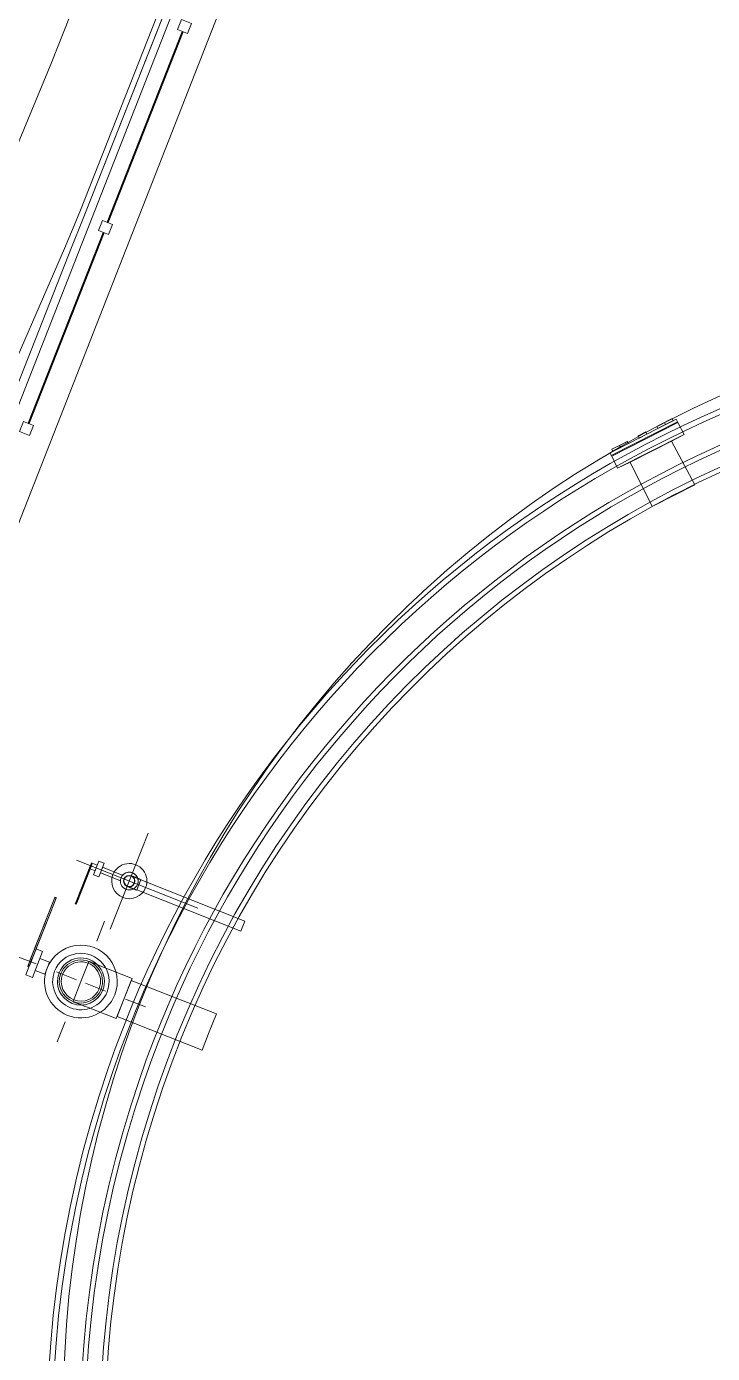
# Model space of a CAD drawing. Header units: metres. Extents: x -207 to 292, y -187 to 169.
# Drawn here: x -39.18 to -36, y -5.77 to 0.38 of the extents above; entities that cross this region are included whole.
import ezdxf

# ---------------------------------------------------------------- set-up
doc = ezdxf.new("R2010")
doc.units = ezdxf.units.M
doc.linetypes.add('Dash', pattern=[0.006, 0.003, -0.003])
for name, color, linetype, lineweight in [('A-GLAZ-CWMG', 7, 'Continuous', 9), ('C-TOPO', 7, 'Continuous', 9), ('C-TOPO-MINR', 7, 'Continuous', 9), ('CERCO INTERIOR', 7, 'Continuous', 9), ('EQUIPOS PIS', 7, 'Continuous', 9), ('P-SANR-FIXT', 7, 'Continuous', 9), ('P-SANR-FIXT-HDLN', 7, 'Dash', 9)]:
    doc.layers.add(name, color=color, linetype=linetype, lineweight=lineweight)
doc.layers.add('PR10-ARQ-PL-001-Emplazamiento-C-1_dwg', color=7, linetype='Continuous', lineweight=9, true_color=0x767676)

# ---------------------------------------------------------------- blocks, each defined once
blk = doc.blocks.new('M_Estanque-Terraza - M_Estanque-Terraza-2331352-PLANTA EMPLAZAMIENTO ACTUALIZADO')
at = {"layer": 'P-SANR-FIXT'}
for p, q in [((3.6169, -3.2808), (3.4623, -3.4409)), ((3.6169, -3.2808), (3.4623, -3.4409)), ((3.5412, -3.3623), (3.6169, -3.2808)), ((3.7793, -3.4431), (3.6169, -3.2808)), ((3.4623, -3.4409), (3.5412, -3.3623)), ((3.4623, -3.4409), (3.6302, -3.5975)), ((3.8256, -3.3968), (3.5855, -3.6454)), ((3.8256, -3.3968), (3.5855, -3.6454)), ((3.8698, -3.441), (3.6313, -3.688)), ((3.8698, -3.441), (3.6313, -3.688)), ((3.8256, -3.3968), (3.7793, -3.4431)), ((3.8698, -3.441), (3.8256, -3.3968)), ((3.7793, -3.4431), (3.6302, -3.5975)), ((3.7793, -3.4431), (3.6302, -3.5975)), ((3.634, -3.6906), (3.8725, -3.4436)), ((3.634, -3.6906), (3.8725, -3.4436)), ((3.8817, -3.4528), (3.6435, -3.6994)), ((3.8817, -3.4528), (3.6435, -3.6994)), ((3.8394, -3.4966), (3.8157, -3.5211)), ((3.8394, -3.4966), (3.8157, -3.5211)), ((3.8435, -3.4924), (3.8198, -3.5169)), ((3.8435, -3.4924), (3.8198, -3.5169)), ((3.8277, -3.5246), (3.8514, -3.5)), ((3.8277, -3.5246), (3.8514, -3.5)), ((3.8573, -3.478), (3.8434, -3.4924)), ((3.8434, -3.4924), (3.8514, -3.5)), ((3.8514, -3.5), (3.8435, -3.4924)), ((3.8514, -3.5), (3.8435, -3.4924)), ((3.8514, -3.5), (3.8653, -3.4857)), ((3.8712, -3.4636), (3.8573, -3.478)), ((3.8653, -3.4857), (3.8792, -3.4713)), ((3.8792, -3.4713), (3.8712, -3.4636)), ((3.8817, -3.4528), (3.8725, -3.4436)), ((3.7765, -3.5618), (3.7487, -3.5905)), ((3.7765, -3.5618), (3.7487, -3.5905)), ((3.7765, -3.5618), (3.7487, -3.5905)), ((3.7765, -3.5618), (3.7487, -3.5905)), ((3.7844, -3.5694), (3.7765, -3.5618)), ((3.7844, -3.5694), (3.7765, -3.5618)), ((3.8157, -3.5211), (3.8236, -3.5288)), ((3.8157, -3.5211), (3.8236, -3.5288)), ((3.8236, -3.5288), (3.8473, -3.5042)), ((3.8236, -3.5288), (3.8473, -3.5042)), ((3.6302, -3.5975), (3.5855, -3.6454)), ((3.7487, -3.5905), (3.7566, -3.5982)), ((3.7487, -3.5905), (3.7566, -3.5982)), ((3.7566, -3.5982), (3.7844, -3.5694)), ((3.7566, -3.5982), (3.7844, -3.5694)), ((3.7566, -3.5982), (3.7844, -3.5694)), ((3.7566, -3.5982), (3.7844, -3.5694)), ((3.5855, -3.6454), (3.6313, -3.688)), ((3.6678, -3.6743), (3.6539, -3.6887)), ((3.6618, -3.6963), (3.6757, -3.6819)), ((3.6817, -3.6599), (3.6678, -3.6743)), ((3.6757, -3.6819), (3.6896, -3.6675)), ((3.7054, -3.6354), (3.6817, -3.6599)), ((3.7054, -3.6354), (3.6817, -3.6599)), ((3.6896, -3.6675), (3.6817, -3.6599)), ((3.6817, -3.6599), (3.6896, -3.6676)), ((3.6817, -3.6599), (3.6896, -3.6676)), ((3.7095, -3.6311), (3.6857, -3.6557)), ((3.7095, -3.6311), (3.6857, -3.6557)), ((3.6896, -3.6676), (3.7133, -3.643)), ((3.6896, -3.6676), (3.7133, -3.643)), ((3.6937, -3.6634), (3.7174, -3.6388)), ((3.6937, -3.6634), (3.7174, -3.6388)), ((3.7174, -3.6388), (3.7095, -3.6311)), ((3.7174, -3.6388), (3.7095, -3.6311)), ((3.634, -3.6906), (3.6435, -3.6994)), ((3.6539, -3.6887), (3.6618, -3.6963))]:
    blk.add_line(p, q, dxfattribs=at)
for radius, start, end in [(5.1516, 0, 180), (5.1516, 0, 180), (5.1266, 360, 180), (5.1266, 360, 180), (4.9983, 360, 180), (4.9755, 360, 180), (4.9059, 0, 180), (4.8832, 0, 180), (4.9059, 180, 0), (4.8832, 180, 0), (5.1516, 223.86377, 0), (5.1516, 223.86377, 0), (5.1266, 223.88055, 0), (5.1266, 223.88055, 0), (4.9983, 223.96935, 0), (4.9755, 223.98556, 360)]:
    blk.add_arc((0, 0), radius, start, end, dxfattribs=at)
blk = doc.blocks.new('Circular Mullion - 5mm-2127248-PLANTA EMPLAZAMIENTO ACTUALIZADO')
at = {"layer": 'A-GLAZ-CWMG'}
for p, q in [((-107.6478, -45.3968), (-107.9974, -46.2801)), ((-107.6455, -45.3977), (-107.9951, -46.281)), ((-107.9951, -46.281), (-107.6455, -45.3977)), ((-107.9927, -46.2819), (-107.6432, -45.3986)), ((-107.6455, -45.3977), (-107.6478, -45.3968)), ((-107.6432, -45.3986), (-107.6455, -45.3977)), ((-107.9974, -46.2801), (-107.9951, -46.281)), ((-107.9951, -46.281), (-107.9927, -46.2819))]:
    blk.add_line(p, q, dxfattribs=at)
blk = doc.blocks.new('Rectangular Mullion - 50 x 50 mm-2128568-PLANTA EMPLAZAMIENTO ACTUALIZADO')
at = {"layer": 'A-GLAZ-CWMG'}
for p, q in [((0.025, 0.025), (-0.025, 0.025)), ((-0.025, 0.025), (-0.025, -0.025)), ((0.025, -0.025), (0.025, 0.025)), ((-0.025, -0.025), (0.025, -0.025))]:
    blk.add_line(p, q, dxfattribs=at)
blk = doc.blocks.new('Rectangular Mullion - 50 x 50 mm-2128569-PLANTA EMPLAZAMIENTO ACTUALIZADO')
at = {"layer": 'A-GLAZ-CWMG'}
for p, q in [((-0.025, -0.025), (-0.025, 0.025)), ((-0.025, 0.025), (0.025, 0.025)), ((0.025, 0.025), (0.025, -0.025)), ((0.025, -0.025), (-0.025, -0.025))]:
    blk.add_line(p, q, dxfattribs=at)
blk = doc.blocks.new('M_Tuberia Alimentación-01 - M_Tuberia Alimentación-01-2152466-PLANTA EMPLAZAMIENTO ACTUALIZADO')
at = {"layer": 'P-SANR-FIXT'}
for p, q in [((-0.2485, 0.3201), (-0.2551, 0.3201)), ((-0.2551, 0.3201), (-0.2551, 0.2959)), ((-0.2551, 0.0118), (-0.2551, 0.3169)), ((-0.2485, 0.3169), (-0.2551, 0.3169)), ((-0.2485, 0.2959), (-0.2485, 0.3201)), ((-0.2485, 0.3169), (-0.2485, 0.0118)), ((-0.2551, 0.2959), (-0.2551, -0.0196)), ((-0.2485, -0.0196), (-0.2485, 0.2959)), ((-0.2162, 0.0647), (-0.2485, 0.0647)), ((-0.2485, 0), (-0.2485, 0.0647)), ((-0.2162, 0.0647), (-0.2162, 0)), ((0.2154, 0.1), (0.1059, 0.1)), ((0.2154, 0), (0.2154, 0.1)), ((0.6388, 0.09), (0.2154, 0.09)), ((0.2154, 0), (0.2154, 0.09)), ((0.6388, 0.09), (0.6388, 0)), ((-0.2551, 0.0118), (-0.2551, -0.025)), ((-0.2551, 0.0118), (-0.2485, 0.0118)), ((-0.2485, -0.025), (-0.2485, 0.0118)), ((-0.2485, -0.0647), (-0.2485, 0)), ((-0.1681, 0.0296), (-0.2162, 0.0296)), ((-0.2162, 0), (-0.2162, 0.0296)), ((-0.2162, 0), (-0.2162, -0.0647)), ((-0.1681, 0.0296), (-0.1681, 0)), ((-0.1681, 0), (-0.1681, -0.0296)), ((0.2154, -0.1), (0.2154, 0)), ((0.2154, -0.09), (0.2154, 0)), ((0.6388, 0), (0.6388, -0.09)), ((-0.2551, -0.0196), (-0.2485, -0.0196)), ((-0.2551, -0.025), (-0.2485, -0.025)), ((-0.2162, -0.0296), (-0.2162, 0)), ((-0.2162, -0.0296), (-0.1681, -0.0296)), ((-0.2485, -0.0647), (-0.2162, -0.0647)), ((0.1059, -0.1), (0.2154, -0.1)), ((0.2154, -0.09), (0.6388, -0.09))]:
    blk.add_line(p, q, dxfattribs=at)
at = {"layer": 'P-SANR-FIXT', "flags": 128}
for points in [[(0.1059, 0.1), (0.1017, 0.1), (0.0974, 0.1), (0.0932, 0.1), (0.089, 0.1), (0.0849, 0.1), (0.0807, 0.1), (0.0766, 0.1), (0.0726, 0.1), (0.0686, 0.1), (0.0647, 0.1), (0.0608, 0.1), (0.057, 0.1), (0.0533, 0.1), (0.0496, 0.1), (0.0461, 0.1), (0.0427, 0.1), (0.0393, 0.1), (0.0361, 0.1), (0.0329, 0.1), (0.0299, 0.1), (0.027, 0.1), (0.0243, 0.1), (0.0216, 0.1), (0.0191, 0.1), (0.0168, 0.1), (0.0146, 0.1), (0.0125, 0.1), (0.0106, 0.1), (0.0088, 0.1), (0.0072, 0.1), (0.0057, 0.1), (0.0044, 0.1), (0.0033, 0.1), (0.0023, 0.1), (0.0015, 0.1), (0.0009, 0.1), (0.0004, 0.1), (0.0001, 0.1), (0, 0.1)], [(0, -0.1), (0.0001, -0.1), (0.0003, -0.1), (0.0008, -0.1), (0.0014, -0.1), (0.0021, -0.1), (0.003, -0.1), (0.0041, -0.1), (0.0054, -0.1), (0.0068, -0.1), (0.0084, -0.1), (0.0101, -0.1), (0.012, -0.1), (0.014, -0.1), (0.0162, -0.1), (0.0185, -0.1), (0.021, -0.1), (0.0236, -0.1), (0.0263, -0.1), (0.0291, -0.1), (0.0321, -0.1), (0.0352, -0.1), (0.0384, -0.1), (0.0417, -0.1), (0.0452, -0.1), (0.0487, -0.1), (0.0523, -0.1), (0.056, -0.1), (0.0598, -0.1), (0.0636, -0.1), (0.0675, -0.1), (0.0715, -0.1), (0.0755, -0.1), (0.0796, -0.1), (0.0837, -0.1), (0.0879, -0.1), (0.0921, -0.1), (0.0963, -0.1), (0.1005, -0.1), (0.1047, -0.1), (0.1059, -0.1)]]:
    blk.add_lwpolyline(points, dxfattribs=at)
at = {"layer": 'P-SANR-FIXT'}
for radius, start, end in [(0.1685, 360, 180), (0.1685, 360, 180), (0.1685, 360, 180), (0.1685, 360, 180), (0.1685, 360, 180), (0.1685, 360, 180), (0.1308, 0, 180), (0.1308, 360, 180), (0.1308, 360, 180), (0.1308, 360, 180), (0.109, 360, 180), (0.109, 360, 180), (0.109, 360, 180), (0.109, 360, 180), (0.1, 0, 180), (0.091, 0, 180), (0.091, 0, 180), (0.091, 0, 180), (0.091, 0, 180), (0.1685, 180, 360), (0.1685, 180, 360), (0.1685, 180, 360), (0.1685, 180, 360), (0.1685, 180, 360), (0.1685, 180, 360), (0.1308, 180, 0), (0.1308, 180, 360), (0.1308, 180, 360), (0.1308, 180, 360), (0.109, 180, 360), (0.109, 180, 360), (0.109, 180, 360), (0.109, 180, 360), (0.1, 180, 0), (0.091, 180, 0), (0.091, 180, 0), (0.091, 180, 0), (0.091, 180, 0)]:
    blk.add_arc((0, 0), radius, start, end, dxfattribs=at)
at = {"layer": 'P-SANR-FIXT-HDLN'}
for p, q in [((0, 0), (0, 0.301)), ((-0.3222, 0), (0, 0)), ((0.3222, 0), (0, 0)), ((0, 0), (0, -0.301))]:
    blk.add_line(p, q, dxfattribs=at)
blk = doc.blocks.new('M_Tuberia Alimentación-02 - M_Tuberia Alimentación-02-2167664-PLANTA EMPLAZAMIENTO ACTUALIZADO')
at = {"layer": 'P-SANR-FIXT'}
for p, q in [((0, 0), (0, 0.239)), ((-0.2622, 0), (0.3415, 0)), ((-0.1897, 0.0139), (-0.1934, 0.0139)), ((-0.1934, 0.0139), (-0.1934, 0)), ((-0.1934, 0.0065), (-0.1934, -0.1828)), ((-0.1897, 0.0065), (-0.1934, 0.0065)), ((-0.1897, 0), (-0.1897, 0.0139)), ((-0.165, 0.0139), (-0.1897, 0.0139)), ((-0.1897, 0.0139), (-0.1897, 0)), ((-0.1897, -0.1828), (-0.1897, 0.0065)), ((-0.1897, 0), (-0.1897, -0.0139)), ((-0.1384, 0.0338), (-0.165, 0.0338)), ((-0.165, 0), (-0.165, 0.0338)), ((-0.165, 0), (-0.165, 0.0139)), ((-0.165, -0.0139), (-0.165, 0)), ((-0.165, -0.0338), (-0.165, 0)), ((-0.1384, 0), (-0.1384, 0.0338)), ((-0.0411, 0.0139), (-0.1384, 0.0139)), ((-0.1384, 0), (-0.1384, 0.0139)), ((-0.1384, -0.0338), (-0.1384, 0)), ((-0.1384, -0.0139), (-0.1384, 0)), ((-0.0411, 0), (-0.0411, 0.0139)), ((-0.0411, -0.0139), (-0.0411, 0)), ((0, 0), (0, -0.239)), ((0.0474, 0.0264), (0.0421, 0.0264)), ((0.0474, 0), (0.0474, 0.0264)), ((0.5661, 0.025), (0.0474, 0.025)), ((0.0474, 0), (0.0474, 0.025)), ((0.0474, -0.0264), (0.0474, 0)), ((0.0474, -0.025), (0.0474, 0)), ((0.5661, 0), (0.5661, 0.025)), ((0.5661, -0.025), (0.5661, 0)), ((-0.1934, -0.186), (-0.1934, 0)), ((-0.1897, 0), (-0.1934, 0)), ((-0.1897, 0), (-0.1897, -0.186)), ((-0.1897, -0.0139), (-0.165, -0.0139)), ((-0.165, -0.0338), (-0.1384, -0.0338)), ((-0.1384, -0.0139), (-0.0411, -0.0139)), ((0.0421, -0.0264), (0.0474, -0.0264)), ((0.0474, -0.025), (0.5661, -0.025)), ((-0.1934, -0.1828), (-0.1934, -0.1905)), ((-0.1897, -0.1828), (-0.1934, -0.1828)), ((-0.1897, -0.1905), (-0.1897, -0.1828)), ((-0.1934, -0.186), (-0.1934, -0.1905)), ((-0.1934, -0.1905), (-0.1897, -0.1905)), ((-0.1897, -0.1905), (-0.1897, -0.186))]:
    blk.add_line(p, q, dxfattribs=at)
at = {"layer": 'P-SANR-FIXT', "flags": 128}
for points in [[(0.0421, 0.0264), (0.0405, 0.0264), (0.0388, 0.0264), (0.0371, 0.0264), (0.0354, 0.0264), (0.0338, 0.0264), (0.0321, 0.0264), (0.0305, 0.0264), (0.0289, 0.0264), (0.0273, 0.0264), (0.0257, 0.0264), (0.0242, 0.0264), (0.0227, 0.0264), (0.0212, 0.0264), (0.0198, 0.0264), (0.0183, 0.0264), (0.017, 0.0264), (0.0156, 0.0264), (0.0144, 0.0264), (0.0131, 0.0264), (0.0119, 0.0264), (0.0108, 0.0264), (0.0097, 0.0264), (0.0086, 0.0264), (0.0076, 0.0264), (0.0067, 0.0264), (0.0058, 0.0264), (0.005, 0.0264), (0.0042, 0.0264), (0.0035, 0.0264), (0.0029, 0.0264), (0.0023, 0.0264), (0.0018, 0.0264), (0.0013, 0.0264), (0.0009, 0.0264), (0.0006, 0.0264), (0.0004, 0.0264), (0.0002, 0.0264), (0.0001, 0.0264), (0, 0.0264)], [(0, -0.0264), (0, -0.0264), (0.0001, -0.0264), (0.0003, -0.0264), (0.0005, -0.0264), (0.0008, -0.0264), (0.0012, -0.0264), (0.0016, -0.0264), (0.0021, -0.0264), (0.0027, -0.0264), (0.0033, -0.0264), (0.004, -0.0264), (0.0048, -0.0264), (0.0056, -0.0264), (0.0064, -0.0264), (0.0074, -0.0264), (0.0083, -0.0264), (0.0094, -0.0264), (0.0105, -0.0264), (0.0116, -0.0264), (0.0128, -0.0264), (0.014, -0.0264), (0.0153, -0.0264), (0.0166, -0.0264), (0.018, -0.0264), (0.0194, -0.0264), (0.0208, -0.0264), (0.0223, -0.0264), (0.0238, -0.0264), (0.0253, -0.0264), (0.0269, -0.0264), (0.0285, -0.0264), (0.0301, -0.0264), (0.0317, -0.0264), (0.0333, -0.0264), (0.035, -0.0264), (0.0366, -0.0264), (0.0383, -0.0264), (0.04, -0.0264), (0.0417, -0.0264), (0.0421, -0.0264)]]:
    blk.add_lwpolyline(points, dxfattribs=at)
at = {"layer": 'P-SANR-FIXT'}
for radius, start, end in [(0.0814, 360, 180), (0.0814, 360, 180), (0.0814, 360, 180), (0.0814, 360, 180), (0.0814, 180, 360), (0.0814, 180, 360), (0.0814, 180, 360), (0.0814, 180, 360), (0.0411, 0, 180), (0.0411, 360, 180), (0.0411, 360, 180), (0.0411, 360, 180), (0.0411, 360, 180), (0.0411, 360, 180), (0.0411, 180, 0), (0.0411, 180, 360), (0.0411, 180, 360), (0.0411, 180, 360), (0.0411, 180, 360), (0.0411, 180, 360), (0.0264, 0, 180), (0.025, 0, 180), (0.025, 360, 180), (0.025, 180, 0), (0.025, 180, 360), (0.0264, 180, 360)]:
    blk.add_arc((0, 0), radius, start, end, dxfattribs=at)
blk = doc.blocks.new('YADRAN_LASQUEMAS_ARQ_MO_002_TERRAZAS_rvt-1-PLANTA EMPLAZAMIENTO ACTUALIZADO')
at = {"layer": 'A-GLAZ-CWMG', "lineweight": 9, "extrusion": (0, 0, -1), "rotation": 291.4608217990221}
for name, p in [('Rectangular Mullion - 50 x 50 mm-2128568-PLANTA EMPLAZAMIENTO ACTUALIZADO', (38.4492, 0.3772)), ('Rectangular Mullion - 50 x 50 mm-2128569-PLANTA EMPLAZAMIENTO ACTUALIZADO', (38.4492, 0.3772)), ('Rectangular Mullion - 50 x 50 mm-2128568-PLANTA EMPLAZAMIENTO ACTUALIZADO', (38.815, -0.5534)), ('Rectangular Mullion - 50 x 50 mm-2128569-PLANTA EMPLAZAMIENTO ACTUALIZADO', (38.815, -0.5534)), ('Rectangular Mullion - 50 x 50 mm-2128568-PLANTA EMPLAZAMIENTO ACTUALIZADO', (39.1809, -1.4841)), ('Rectangular Mullion - 50 x 50 mm-2128569-PLANTA EMPLAZAMIENTO ACTUALIZADO', (39.1809, -1.4841))]:
    blk.add_blockref(name, p, dxfattribs=at)
at = {"layer": 'A-GLAZ-CWMG', "lineweight": 9}
for p, rotation in [((-146.3488, -46.1704), 180.1291782009755), ((-146.3488, -46.1704), 180.1291782009783), ((-146.3488, -46.1704), 180.1291782009783), ((-146.3488, -46.1704), 180.1291782009783), ((-146.7146, -47.1011), 180.1291782009755), ((-146.7146, -47.1011), 180.1291782009783), ((-146.7146, -47.1011), 180.1291782009783), ((-146.7146, -47.1011), 180.1291782009783)]:
    blk.add_blockref('Circular Mullion - 5mm-2127248-PLANTA EMPLAZAMIENTO ACTUALIZADO', p, dxfattribs=dict(at, rotation=rotation))
at = {"layer": 'P-SANR-FIXT', "lineweight": 9}
for name, p, rotation in [('M_Estanque-Terraza - M_Estanque-Terraza-2331352-PLANTA EMPLAZAMIENTO ACTUALIZADO', (-33.932, -6.1253), 161.0051743834256), ('M_Tuberia Alimentación-02 - M_Tuberia Alimentación-02-2167664-PLANTA EMPLAZAMIENTO ACTUALIZADO', (-38.705, -3.5802), 338.4099999999987), ('M_Tuberia Alimentación-01 - M_Tuberia Alimentación-01-2152466-PLANTA EMPLAZAMIENTO ACTUALIZADO', (-38.9291, -4.0451), 338.5391782009776)]:
    blk.add_blockref(name, p, dxfattribs=dict(at, rotation=rotation))
blk = doc.blocks.new('PR10-ARQ-PL-001-Emplazamiento-C-1_dwg-674643-PLANTA EMPLAZAMIENTO ACTUALIZADO')
at = {"layer": 'C-TOPO', "flags": 128}
for points in [[(-41.2054, -6.3072), (-39.7862, -2.7094), (-39.7134, -2.5248), (-39.2759, -1.4158), (-38.9725, -0.6468), (-38.9224, -0.5196), (-38.3464, 0.9404), (-37.8593, 2.1752), (-37.8116, 2.2961), (-37.3921, 3.3596), (-37.3871, 3.3722), (-36.8462, 4.7436), (-36.4144, 5.838), (-36.3752, 5.9374), (-36.1216, 6.5803), (-35.885, 7.0879)], [(-35.885, 7.0879), (-36.1216, 6.5803), (-36.3752, 5.9374), (-36.4144, 5.838), (-36.8462, 4.7436), (-37.3871, 3.3722), (-37.3921, 3.3596), (-37.8116, 2.2961), (-37.8593, 2.1752), (-38.3464, 0.9404), (-38.9224, -0.5196), (-38.9725, -0.6468), (-39.2759, -1.4158), (-39.7134, -2.5248), (-39.7862, -2.7094), (-41.2054, -6.3072)]]:
    blk.add_lwpolyline(points, dxfattribs=at)
at = {"layer": 'C-TOPO-MINR', "color": 9, "true_color": 0xc0c0c0, "flags": 128}
for points in [[(-41.8742, -6.4233), (-41.2095, -4.8611), (-40.3816, -3.0357), (-40.3396, -2.9284), (-39.8853, -1.7677), (-39.6335, -1.1358), (-39.4407, -0.693), (-39.4094, -0.6177), (-39.0643, 0.2134), (-38.7139, 1.1021), (-38.4077, 1.8591), (-38.1106, 2.629), (-38.0813, 2.7047), (-37.8515, 3.3648), (-37.8484, 3.3723), (-37.4891, 4.242), (-37.1266, 5.009), (-36.8179, 5.7232), (-36.7877, 5.7911), (-36.4757, 6.4944), (-36.2695, 6.8734), (-36.073, 7.2345), (-35.9936, 7.376)], [(-33.0738, 2.6861), (-36.4417, 3.7876), (-36.8035, 4.3957), (-36.8498, 4.663), (-36.8523, 4.6577), (-37.0202, 4.3025), (-37.4016, 3.4953), (-37.4524, 3.3722), (-37.4573, 3.3603), (-37.8222, 2.3122), (-37.8686, 2.192), (-37.8796, 2.1636), (-38.37, 0.9508), (-38.9314, -0.473), (-38.9533, -0.5259), (-39.0049, -0.65), (-39.3224, -1.3793), (-39.7372, -2.42), (-39.8001, -2.5807), (-39.868, -2.7543), (-41.2071, -5.7068), (-41.4831, -6.3554)]]:
    blk.add_lwpolyline(points, dxfattribs=at)
at = {"layer": 'CERCO INTERIOR', "flags": 128}
for points in [[(-26.8741, -80.1294), (-28.514, -82.005), (-30.8001, -83.2053), (-33.4752, -83.4056), (-60.3697, -72.8347), (-62.4829, -71.5802), (-63.9697, -69.4823), (-64.498, -67.058), (-63.9585, -64.4298), (-36.3095, 6.0376), (-35.1236, 8.298), (-33.1334, 9.8905), (-30.636, 10.5944), (-28.0565, 10.3374), (-2.0459, 0.0167), (-0.0433, -1.295), (1.477, -3.3782), (1.9717, -5.8104), (1.4969, -8.3035), (0.5782, -10.6383), (-26.9308, -80.2728)], [(-33.402, -83.2195), (-60.2815, -72.6544), (-62.3443, -71.4299), (-63.7829, -69.3999), (-64.2936, -67.0568), (-63.766, -64.4868), (-36.1273, 5.9543), (-34.9659, 8.168), (-33.0401, 9.709), (-30.6181, 10.3917), (-28.1043, 10.1412), (-2.1386, -0.1617), (-0.1834, -1.4423), (1.2897, -3.4609), (1.7679, -5.8117), (1.3039, -8.2477), (0.3921, -10.565)]]:
    blk.add_lwpolyline(points, dxfattribs=at)
at = {"layer": 'EQUIPOS PIS'}
blk.add_circle((-33.8638, -6.0309), 5.1472, dxfattribs=at)

msp = doc.modelspace()

# ---------------------------------------------------------------- linework, layer by layer
at = {"layer": 'C-TOPO'}
for p, q in [((-38.9224, -0.5196), (-38.3464, 0.9404)), ((-38.3464, 0.9404), (-38.9224, -0.5196)), ((-38.9725, -0.6468), (-38.9224, -0.5196)), ((-38.9224, -0.5196), (-38.9725, -0.6468)), ((-39.2759, -1.4158), (-38.9725, -0.6468)), ((-38.9725, -0.6468), (-39.2759, -1.4158))]:
    msp.add_line(p, q, dxfattribs=at)
at = {"layer": 'C-TOPO-MINR', "color": 9, "true_color": 0xc0c0c0, "flags": 128}
for points in [[(-41.8742, -6.4233), (-41.2095, -4.8611), (-40.3816, -3.0357), (-40.3396, -2.9284), (-39.8853, -1.7677), (-39.6335, -1.1358), (-39.4407, -0.693), (-39.4094, -0.6177), (-39.0643, 0.2134), (-38.7139, 1.1021), (-38.4077, 1.8591), (-38.1106, 2.629), (-38.0813, 2.7047), (-37.8515, 3.3648), (-37.8484, 3.3723), (-37.4891, 4.242), (-37.1266, 5.009), (-36.8179, 5.7232), (-36.7877, 5.7911), (-36.4757, 6.4944), (-36.2695, 6.8734), (-36.073, 7.2345), (-35.9936, 7.376)], [(-41.4473, -6.9203), (-41.5031, -6.4025), (-41.4831, -6.3554), (-41.2071, -5.7068), (-39.868, -2.7543), (-39.8001, -2.5807), (-39.7372, -2.42), (-39.3224, -1.3793), (-39.0049, -0.65), (-38.9533, -0.5259), (-38.9314, -0.473), (-38.37, 0.9508), (-37.8796, 2.1636), (-37.8686, 2.192), (-37.8222, 2.3122), (-37.4573, 3.3603), (-37.4524, 3.3722), (-37.4016, 3.4953), (-37.0202, 4.3025)]]:
    msp.add_lwpolyline(points, dxfattribs=at)

# ---------------------------------------------------------------- block references
at = {"lineweight": 5}
msp.add_blockref('YADRAN_LASQUEMAS_ARQ_MO_002_TERRAZAS_rvt-1-PLANTA EMPLAZAMIENTO ACTUALIZADO', (0, 0), dxfattribs=at)
at = {"layer": 'PR10-ARQ-PL-001-Emplazamiento-C-1_dwg', "color": 7}
msp.add_blockref('PR10-ARQ-PL-001-Emplazamiento-C-1_dwg-674643-PLANTA EMPLAZAMIENTO ACTUALIZADO', (0, 0), dxfattribs=at)

doc.saveas('drawing.dxf')
